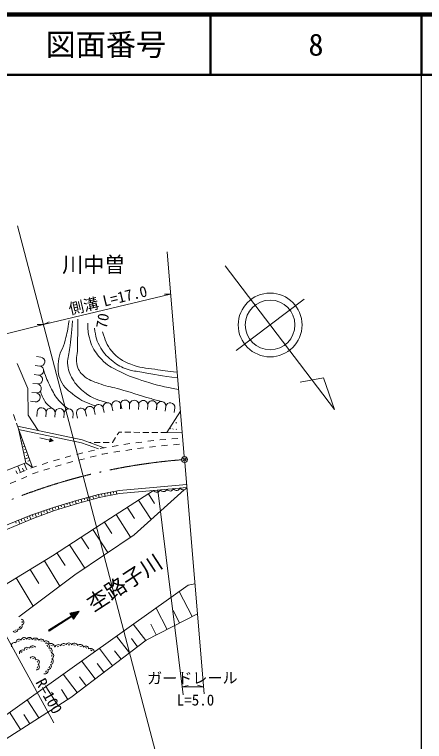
# Model space of a CAD drawing. Units: millimetres, scale not verified. Extents: x -145728 to 680000, y 20000 to 380000.
# Drawn here: x 511468 to 579500, y 259276 to 380000 of the extents above; entities that cross this region are included whole.
import ezdxf
from ezdxf.enums import TextEntityAlignment as Align

# ---------------------------------------------------------------- set-up
doc = ezdxf.new("R2010")
doc.units = ezdxf.units.MM
doc.header["$LTSCALE"] = 1000
doc.header["$PDMODE"] = 32
doc.header["$PDSIZE"] = 500
doc.linetypes.add('LONG_DASHED_DOTTED', pattern=[15.25, 12, -1.5, 0.25, -1.5])
for name, color, linetype, lineweight in [('M-BGD', 7, 'Continuous', 13), ('M-BMK', 7, 'LONG_DASHED_DOTTED', 13), ('M-STR-HTXT', 7, 'Continuous', 13), ('M-TTL', 2, 'Continuous', 140), ('M-TTL-BAND', 7, 'Continuous', 25), ('M-TTL-LINE', 7, 'Continuous', 50)]:
    doc.layers.add(name, color=color, linetype=linetype, lineweight=lineweight)
doc.layers.add('M-BMK-HTXT', color=7, linetype='Continuous')
doc.layers.add('M-TTL-TXT', color=7, linetype='Continuous')
doc.styles.add('@ＭＳ ゴシック', font='')
doc.styles.add('ＭＳ ゴシック', font='')
doc.styles.get('@ＭＳ ゴシック').set_extended_font_data('@MS Gothic')
doc.styles.get('ＭＳ ゴシック').set_extended_font_data('MS Gothic')

msp = doc.modelspace()

# ---------------------------------------------------------------- linework, layer by layer
at = {"layer": 'M-BGD'}
for p, q in [((515842, 323108), (515098, 323205)), ((515648, 321621), (514905, 321718)), ((515455, 320134), (514711, 320230)), ((515262, 318646), (514518, 318743)), ((515068, 317159), (514324, 317255)), ((514875, 315671), (514131, 315768)), ((529070, 315251), (529050, 314502)), ((529106, 315245), (529258, 314511)), ((530569, 315212), (530550, 314463)), ((532069, 315173), (532049, 314424)), ((533568, 315135), (533549, 314385)), ((535092, 315098), (534986, 314356)), ((535068, 315096), (535048, 314346)), ((515204, 313988), (515171, 313239)), ((516702, 313924), (516670, 313175)), ((523231, 314027), (523383, 313292)), ((524699, 314331), (524852, 313597)), ((526168, 314636), (526320, 313902)), ((527637, 314941), (527789, 314206)), ((536577, 314887), (536471, 314144)), ((538062, 314676), (537956, 313933)), ((511618, 312605), (511292, 313550)), ((518201, 313860), (518169, 313110)), ((519699, 313795), (519667, 313046)), ((521198, 313731), (521166, 312982)), ((521762, 313722), (521914, 312988)), ((512107, 311186), (511781, 312132)), ((538255, 312163), (538326, 312234)), ((528823, 310653), (528511, 310174)), ((529251, 310648), (528823, 310653)), ((530751, 310631), (529751, 310642)), ((532251, 310613), (531251, 310625)), ((533751, 310596), (532751, 310607)), ((535251, 310578), (534251, 310590)), ((536751, 310561), (535751, 310573)), ((537328, 311170), (537399, 311241)), ((537749, 311129), (537819, 311200)), ((538280, 311096), (538351, 311167)), ((512477, 310169), (512347, 310122)), ((512820, 309229), (512559, 309135)), ((512648, 309699), (512583, 309675)), ((515638, 309676), (517305, 309336)), ((517248, 309058), (517361, 309614)), ((517860, 309223), (517248, 309058)), ((517330, 309080), (517256, 309095)), ((517411, 309102), (517263, 309132)), ((517493, 309124), (517271, 309169)), ((517575, 309146), (517278, 309207)), ((517656, 309168), (517286, 309244)), ((517738, 309190), (517293, 309281)), ((517819, 309212), (517301, 309318)), ((517827, 309249), (517308, 309355)), ((517760, 309301), (517316, 309392)), ((517694, 309353), (517323, 309429)), ((517627, 309405), (517331, 309466)), ((517561, 309458), (517339, 309503)), ((517494, 309510), (517346, 309540)), ((517428, 309562), (517354, 309577)), ((517361, 309614), (517860, 309223)), ((528239, 309755), (527699, 308922)), ((533593, 309120), (534585, 309242)), ((535579, 309352), (536575, 309439)), ((537571, 309527), (538568, 309615)), ((513162, 308290), (512771, 308147)), ((512991, 308760), (512860, 308712)), ((524191, 308931), (523884, 308931)), ((525691, 308927), (524691, 308929)), ((525685, 307924), (525899, 307977)), ((525899, 307977), (526668, 308103)), ((527191, 308923), (526191, 308926)), ((527655, 308265), (528642, 308427)), ((527699, 308922), (527691, 308922)), ((529629, 308589), (530616, 308751)), ((531608, 308876), (532600, 308998)), ((531900, 307905), (532893, 308027)), ((533885, 308149), (534878, 308271)), ((535872, 308374), (536868, 308461)), ((537865, 308549), (538861, 308637)), ((513504, 307350), (512983, 307160)), ((513333, 307820), (513137, 307749)), ((513675, 306880), (513415, 306785)), ((519867, 306460), (520836, 306704)), ((521806, 306948), (522776, 307192)), ((523746, 307436), (524715, 307680)), ((524036, 306477), (525006, 306721)), ((525975, 306965), (526102, 306997)), ((526102, 306997), (526960, 307138)), ((527947, 307300), (528934, 307461)), ((529921, 307623), (530857, 307777)), ((530857, 307777), (530908, 307783)), ((513518, 304393), (513066, 305437)), ((513846, 306411), (513195, 306173)), ((513331, 305541), (514436, 304791)), ((514017, 305941), (513692, 305822)), ((516042, 305289), (516997, 305585)), ((517953, 305881), (518908, 306177)), ((520157, 305502), (521127, 305746)), ((522096, 305989), (523066, 306233)), ((511934, 303707), (511700, 304248)), ((512474, 303941), (512006, 305022)), ((512309, 303869), (513226, 304267)), ((512996, 304167), (512770, 304689)), ((514144, 304664), (514436, 304791)), ((514436, 304791), (515087, 304992)), ((516332, 304331), (517287, 304628)), ((518242, 304924), (519198, 305220)), ((512601, 302906), (513518, 303303)), ((514436, 303701), (514784, 303852)), ((514784, 303852), (515377, 304035)), ((510765, 302111), (511683, 302509)), ((527376, 300668), (527470, 300177)), ((527867, 300762), (527914, 300516)), ((528358, 300856), (528452, 300365)), ((534537, 300960), (540065, 301475)), ((535242, 301025), (539473, 267027)), ((522519, 299494), (522652, 299012)), ((523001, 299627), (523068, 299386)), ((523483, 299760), (523616, 299278)), ((523965, 299893), (524032, 299652)), ((524447, 300026), (524580, 299544)), ((524929, 300159), (524996, 299918)), ((525411, 300291), (525506, 299799)), ((525902, 300385), (525950, 300139)), ((526393, 300479), (526488, 299988)), ((526885, 300574), (526932, 300328)), ((533677, 300407), (534714, 298793)), ((518209, 298203), (518283, 297961)), ((518687, 298348), (518833, 297870)), ((519165, 298494), (519238, 298255)), ((519644, 298640), (519789, 298162)), ((520122, 298786), (520195, 298547)), ((520600, 298932), (520746, 298453)), ((521078, 299077), (521151, 298838)), ((521557, 299223), (521702, 298745)), ((522037, 299362), (522104, 299121)), ((532063, 299370), (534138, 296142)), ((514894, 297080), (515086, 296518)), ((515367, 297242), (515463, 296961)), ((515840, 297404), (516023, 296869)), ((516313, 297565), (516404, 297298)), ((516786, 297727), (516959, 297220)), ((517259, 297889), (517346, 297635)), ((517733, 298050), (517896, 297572)), ((530186, 298164), (531392, 296286)), ((511634, 295809), (511755, 295508)), ((512097, 295996), (512336, 295404)), ((512561, 296184), (512681, 295888)), ((513025, 296371), (513260, 295788)), ((513488, 296558), (513606, 296267)), ((513952, 296745), (514183, 296172)), ((514421, 296919), (514520, 296626)), ((528308, 296957), (530721, 293202)), ((526388, 295723), (527622, 293802)), ((524473, 294479), (526970, 290655)), ((522526, 293207), (523797, 291260)), ((520579, 291936), (523121, 288042)), ((518510, 290585), (519861, 288516)), ((516413, 289277), (518979, 285053)), ((514073, 287856), (515494, 285516)), ((511732, 286434), (514575, 281754)), ((540939, 280022), (538797, 284185)), ((536776, 277881), (534949, 281432)), ((517119, 277736), (520907, 280164)), ((517140, 277702), (520929, 280131)), ((517162, 277668), (520950, 280097)), ((520627, 280602), (522213, 280907)), ((521274, 279592), (520627, 280602)), ((520838, 280643), (520670, 280535)), ((521050, 280683), (520713, 280468)), ((521261, 280724), (520756, 280400)), ((521473, 280765), (520799, 280333)), ((521684, 280805), (520843, 280265)), ((521896, 280846), (520886, 280198)), ((522107, 280886), (520929, 280131)), ((522151, 280819), (520972, 280063)), ((522025, 280644), (521015, 279996)), ((521900, 280468), (521058, 279929)), ((521775, 280293), (521101, 279861)), ((521650, 280118), (521145, 279794)), ((522213, 280907), (521274, 279592)), ((538857, 278951), (537787, 281033)), ((512742, 278964), (512721, 279231)), ((517184, 277635), (520972, 280063)), ((517205, 277601), (520994, 280030)), ((521524, 279942), (521188, 279727)), ((521399, 279767), (521231, 279659)), ((511503, 277685), (511732, 277791)), ((512256, 278148), (512454, 278355)), ((517119, 277736), (517205, 277601)), ((533236, 276036), (531181, 278735)), ((535000, 276967), (534087, 278743)), ((530537, 273981), (528413, 276770)), ((512279, 276010), (512025, 275883)), ((513155, 276241), (512899, 276203)), ((514077, 276244), (513801, 276260)), ((515108, 276137), (514795, 276173)), ((516079, 275941), (515821, 276010)), ((516908, 275613), (516670, 275723)), ((516993, 275063), (516824, 275286)), ((517789, 275134), (517516, 275290)), ((519743, 275269), (519486, 275225)), ((520617, 275345), (520362, 275336)), ((521554, 275276), (521269, 275313)), ((531887, 275008), (530859, 276358)), ((512754, 274203), (512534, 274050)), ((513640, 274659), (513395, 274561)), ((514544, 274856), (514255, 274809)), ((517460, 274278), (517346, 274512)), ((518823, 275085), (518531, 275017)), ((522594, 275050), (522303, 275123)), ((523461, 274765), (523221, 274857)), ((524338, 274340), (524065, 274485)), ((527748, 271856), (525552, 274740)), ((529142, 272918), (528080, 274313)), ((514704, 273013), (514440, 273091)), ((517675, 273382), (517644, 273660)), ((515320, 272391), (515200, 272629)), ((515227, 271460), (515332, 271708)), ((517182, 271522), (517317, 271749)), ((517563, 272360), (517627, 272642)), ((524864, 269660), (522594, 272642)), ((526306, 270758), (525208, 272200)), ((516585, 270774), (516778, 270991)), ((521883, 267390), (519539, 270469)), ((523374, 268525), (522239, 270016)), ((518685, 265217), (516652, 268411)), ((539310, 268339), (540309, 268595)), ((539310, 268339), (542846, 268361)), ((542846, 268361), (541844, 268605)), ((520317, 266256), (519278, 267888)), ((515492, 263184), (513566, 266210)), ((512466, 261258), (510641, 264124)), ((513979, 262221), (513016, 263734))]:
    msp.add_line(p, q, dxfattribs=at)
for points in [[(511921, 322060), (513666, 317903), (513717, 313438), (515374, 310926)], [(539001, 314137), (536751, 310561), (539304, 310533)], [(511943, 311661), (522718, 309352), (526332, 308048)], [(495880, 297329), (496275, 297684), (501881, 300606), (507685, 303330), (513331, 305541), (512107, 311186), (514436, 304791)], [(512133, 311109), (522581, 308870), (525402, 307852)], [(498815, 284723), (500941, 285984), (499563, 289792), (504869, 292697), (509307, 294870), (514167, 296832), (517928, 298117), (521759, 299285), (525403, 300289), (528814, 300944), (534491, 301458), (540022, 301977)], [(496237, 286264), (500526, 279816), (508753, 284625), (517761, 290096), (525834, 295367), (534537, 300960)], [(500941, 285984), (500520, 289475), (505180, 292111), (509640, 294283), (514368, 296249), (518081, 297641), (521898, 298805), (525517, 299802), (528884, 300448), (534537, 300960)], [(512167, 279949), (521490, 286934), (531330, 293616), (539637, 301091)], [(497995, 255107), (521014, 271520), (530888, 278526), (540287, 285251), (541412, 285435)], [(541828, 280479), (533333, 276109), (520783, 266553), (499299, 252875)]]:
    msp.add_lwpolyline(points, dxfattribs=at)
for centre, radius, start, end in [((515745, 322365), 750, 262.59056, 82.59056), ((515552, 320877), 750, 262.59056, 82.59056), ((515358, 319390), 750, 262.59056, 82.59056), ((515165, 317902), 750, 262.59056, 82.59056), ((514971, 316415), 750, 262.59056, 82.59056), ((525434, 314484), 750, 11.7196, 191.7196), ((526902, 314788), 750, 11.7196, 191.7196), ((528371, 315093), 750, 11.7196, 191.7196), ((529819, 315232), 750, 358.51213, 178.51213), ((531319, 315193), 750, 358.51213, 178.51213), ((532818, 315154), 750, 358.51213, 178.51213), ((534318, 315115), 750, 358.51213, 178.51213), ((535835, 314993), 750, 351.90066, 171.90066), ((537320, 314781), 750, 351.90066, 171.90066), ((515953, 313956), 750, 357.54096, 177.54096), ((517452, 313892), 750, 357.54096, 177.54096), ((518950, 313827), 750, 357.54096, 177.54096), ((520449, 313763), 750, 357.54096, 177.54096), ((522496, 313874), 750, 11.7196, 191.7196), ((523965, 314179), 750, 11.7196, 191.7196), ((535065, 301275), 615, 210.87053, 339.78204), ((536170, 301378), 615, 210.87053, 339.78204), ((537276, 301482), 615, 210.87053, 339.78204), ((538382, 301585), 615, 210.87053, 339.78204), ((539487, 301688), 615, 210.87053, 339.78204), ((512558, 279108), 462, 282.39521, 87.05082), ((511551, 277881), 459, 223.01066, 8.61357), ((512219, 278407), 504, 244.87414, 29.7232), ((513048, 276056), 469, 26.07463, 171.66393), ((513936, 276035), 519, 20.09558, 154.02787), ((511475, 275195), 539, 64.64449, 200.33974), ((512232, 275731), 528, 48.09575, 185.37713), ((514912, 275846), 612, 22.66341, 143.08522), ((515880, 275790), 498, 6.03829, 144.08882), ((516718, 275501), 484, 355.65238, 135.09831), ((516715, 275050), 530, 331.10013, 102.62138), ((517510, 274908), 636, 1.59764, 119.13535), ((518717, 274757), 596, 42.41935, 163.50745), ((519632, 275064), 484, 30.55971, 168.62024), ((520495, 275176), 466, 20.49728, 163.37581), ((521396, 275051), 546, 16.95029, 148.11688), ((522351, 274824), 580, 13.50164, 138.18733), ((512782, 273972), 510, 55.83478, 194.27123), ((513562, 274419), 494, 41.14861, 182.82899), ((514486, 274567), 580, 37.19291, 162.29395), ((517247, 274327), 472, 313.04985, 98.24064), ((523276, 274649), 476, 358.73018, 139.35563), ((524085, 274120), 617, 1.59336, 122.72113), ((514495, 272879), 485, 357.54909, 148.9331), ((515132, 272427), 457, 303.15875, 109.44646), ((517368, 272578), 539, 279.56635, 55.5492), ((517455, 273484), 511, 295.14756, 77.18681), ((515113, 271647), 480, 262.5125, 55.95317), ((517096, 271729), 481, 257.90264, 41.36234), ((516481, 271042), 558, 254.7075, 22.77694)]:
    msp.add_arc(centre, radius, start, end, dxfattribs=at)
at = {"layer": 'M-BGD', "lineweight": 18}
for points, knots in [([(520521, 329175), (520286, 327627), (520208, 327162), (519889, 325898), (519536, 324498), (518866, 323823), (518744, 322384), (518638, 321130), (518603, 320325), (519139, 319186), (519706, 317982), (520413, 317511), (521468, 316699), (522652, 315788), (523318, 315576), (524897, 315008)], [0, 0, 0, 0, 1, 1, 1, 2, 2, 2, 3, 3, 3, 4, 4, 4, 5, 5, 5, 5]), ([(526087, 327319), (526493, 325891), (526720, 325194), (527588, 324121), (528543, 322941), (529390, 322509), (530786, 321910), (532248, 321283), (533203, 321338), (534773, 321081), (536204, 320848), (536700, 320794), (538457, 320619)], [0, 0, 0, 0, 1, 1, 1, 2, 2, 2, 3, 3, 3, 4, 4, 4, 4])]:
    msp.add_open_spline(points, degree=3, knots=knots, dxfattribs=at)
at = {"layer": 'M-BGD'}
for points, knots in [([(521083, 329152), (520869, 326836), (520821, 326238), (520609, 324375), (520492, 323341), (520124, 322756), (520294, 321729), (520469, 320670), (520678, 320052), (521281, 319163), (521868, 318297), (522321, 317886), (523136, 317229), (524492, 316136), (525370, 316003), (527230, 315463)], [0, 0, 0, 0, 1, 1, 1, 2, 2, 2, 3, 3, 3, 4, 4, 4, 5, 5, 5, 5]), ([(521991, 329389), (521951, 327004), (521940, 326405), (521912, 324493), (521896, 323383), (521564, 322717), (521873, 321651), (522121, 320791), (522519, 320356), (523215, 319795), (524086, 319094), (524774, 319004), (525821, 318611), (527001, 318167), (527726, 318123), (528940, 317781), (530879, 317236), (531937, 316832), (533875, 316281), (534630, 316067), (534872, 315996), (535811, 315742)], [0, 0, 0, 0, 1, 1, 1, 2, 2, 2, 3, 3, 3, 4, 4, 4, 5, 5, 5, 6, 6, 6, 7, 7, 7, 7]), ([(538697, 317752), (536107, 318241), (535301, 318366), (533204, 319045), (531503, 319595), (530528, 319884), (528940, 320703), (527837, 321272), (527136, 321527), (526255, 322401), (525436, 323213), (525006, 323725), (524439, 324730), (524118, 325299), (524052, 325677), (523886, 326309), (523642, 327240), (523656, 327635), (523610, 328757)], [0, 0, 0, 0, 1, 1, 1, 2, 2, 2, 3, 3, 3, 4, 4, 4, 5, 5, 5, 6, 6, 6, 6]), ([(524715, 327928), (524980, 326450), (525071, 325772), (525781, 324612), (526403, 323597), (526905, 323104), (527834, 322361), (528643, 321715), (529184, 321432), (530164, 321098), (531088, 320782), (531653, 320774), (532611, 320585), (534912, 320130), (535686, 320048), (538539, 319638)], [0, 0, 0, 0, 1, 1, 1, 2, 2, 2, 3, 3, 3, 4, 4, 4, 5, 5, 5, 5]), ([(516302, 320896), (516771, 319589), (516911, 319172), (517451, 318137), (517928, 317222), (518148, 316658), (518833, 315886), (519369, 315281), (519634, 315059), (520379, 314510)], [0, 0, 0, 0, 1, 1, 1, 2, 2, 2, 3, 3, 3, 3]), ([(515763, 317449), (515974, 316735), (516064, 316442), (516425, 315886), (516796, 315314), (517041, 315113), (517629, 314621)], [0, 0, 0, 0, 1, 1, 1, 2, 2, 2, 2])]:
    msp.add_open_spline(points, degree=3, knots=knots, dxfattribs=at)
at = {"layer": 'M-BMK', "linetype": 'Continuous'}
msp.add_circle((539676, 306095), 500, dxfattribs=at)
at = {"layer": 'M-BMK'}
msp.add_arc((546771, 210120), 96237, 94.52533, 118.79368, dxfattribs=at)
at = {"layer": 'M-BMK', "color": 6}
msp.add_point((539676, 306095), dxfattribs=at)
at = {"layer": 'M-STR-HTXT'}
for p, q in [((511978, 344929), (538071, 245250)), ((539635, 306594), (536777, 340615)), ((546417, 338285), (564558, 314392)), ((516279, 328499), (537369, 333565)), ((537369, 333565), (536339, 333575)), ((559509, 332715), (548265, 324178)), ((486551, 321112), (516279, 328499)), ((516279, 328499), (515248, 328500)), ((516279, 328499), (517193, 328975)), ((562762, 319675), (558884, 318946)), ((564558, 314392), (562762, 319675)), ((542944, 267189), (539718, 305597)), ((500418, 294458), (517964, 262378))]:
    msp.add_line(p, q, dxfattribs=at)
for radius in [5294, 4118]:
    msp.add_circle((553887, 328447), radius, dxfattribs=at)
at = {"layer": 'M-TTL'}
msp.add_line((680000, 380000), (40000, 380000), dxfattribs=at)
at = {"layer": 'M-TTL-BAND'}
msp.add_line((579000, 20000), (579000, 370000), dxfattribs=at)
at = {"layer": 'M-TTL-LINE'}
for p, q in [((543997, 380000), (543997, 370000)), ((579000, 380000), (579000, 370000)), ((40000, 370000), (680000, 370000))]:
    msp.add_line(p, q, dxfattribs=at)

# ---------------------------------------------------------------- texts
at = {"layer": 'M-BGD', "style": '@ＭＳ ゴシック'}
msp.add_text('70', height=1833, rotation=80.34, dxfattribs=at).set_placement((526059, 329138), align=Align.MIDDLE_CENTER)
at = {"layer": 'M-BGD', "style": 'ＭＳ ゴシック'}
msp.add_text('ガードレール', height=1833, rotation=0.364, dxfattribs=at).set_placement((540991, 268349), align=Align.BOTTOM_CENTER)
msp.add_text('L=5.0', height=1833, dxfattribs=at).set_placement((541496, 264694), align=Align.BOTTOM_CENTER)
at = {"layer": 'M-BMK-HTXT', "style": 'ＭＳ ゴシック'}
msp.add_text('川中曽', height=2566, dxfattribs=at).set_placement((524616, 336427), align=Align.BOTTOM_CENTER)
msp.add_text('杢路子川', height=2566, rotation=33.01, dxfattribs=at).set_placement((530815, 283930), align=Align.BOTTOM_CENTER)
at = {"layer": 'M-STR-HTXT', "style": 'ＭＳ ゴシック'}
for s, rotation, p in [('L=17.0', 13.508, (530135, 331827)), ('側溝', 12.818, (523257, 330175)), ('R=100', 298.676, (515913, 266127))]:
    msp.add_text(s, height=1833, rotation=rotation, dxfattribs=at).set_placement(p, align=Align.BOTTOM_CENTER)
at = {"layer": 'M-TTL-TXT', "style": 'ＭＳ ゴシック'}
for s, p in [('図面番号', (526622, 375000)), ('8', (561497, 375000))]:
    msp.add_text(s, height=3666, dxfattribs=at).set_placement(p, align=Align.MIDDLE_CENTER)

doc.saveas('drawing.dxf')
